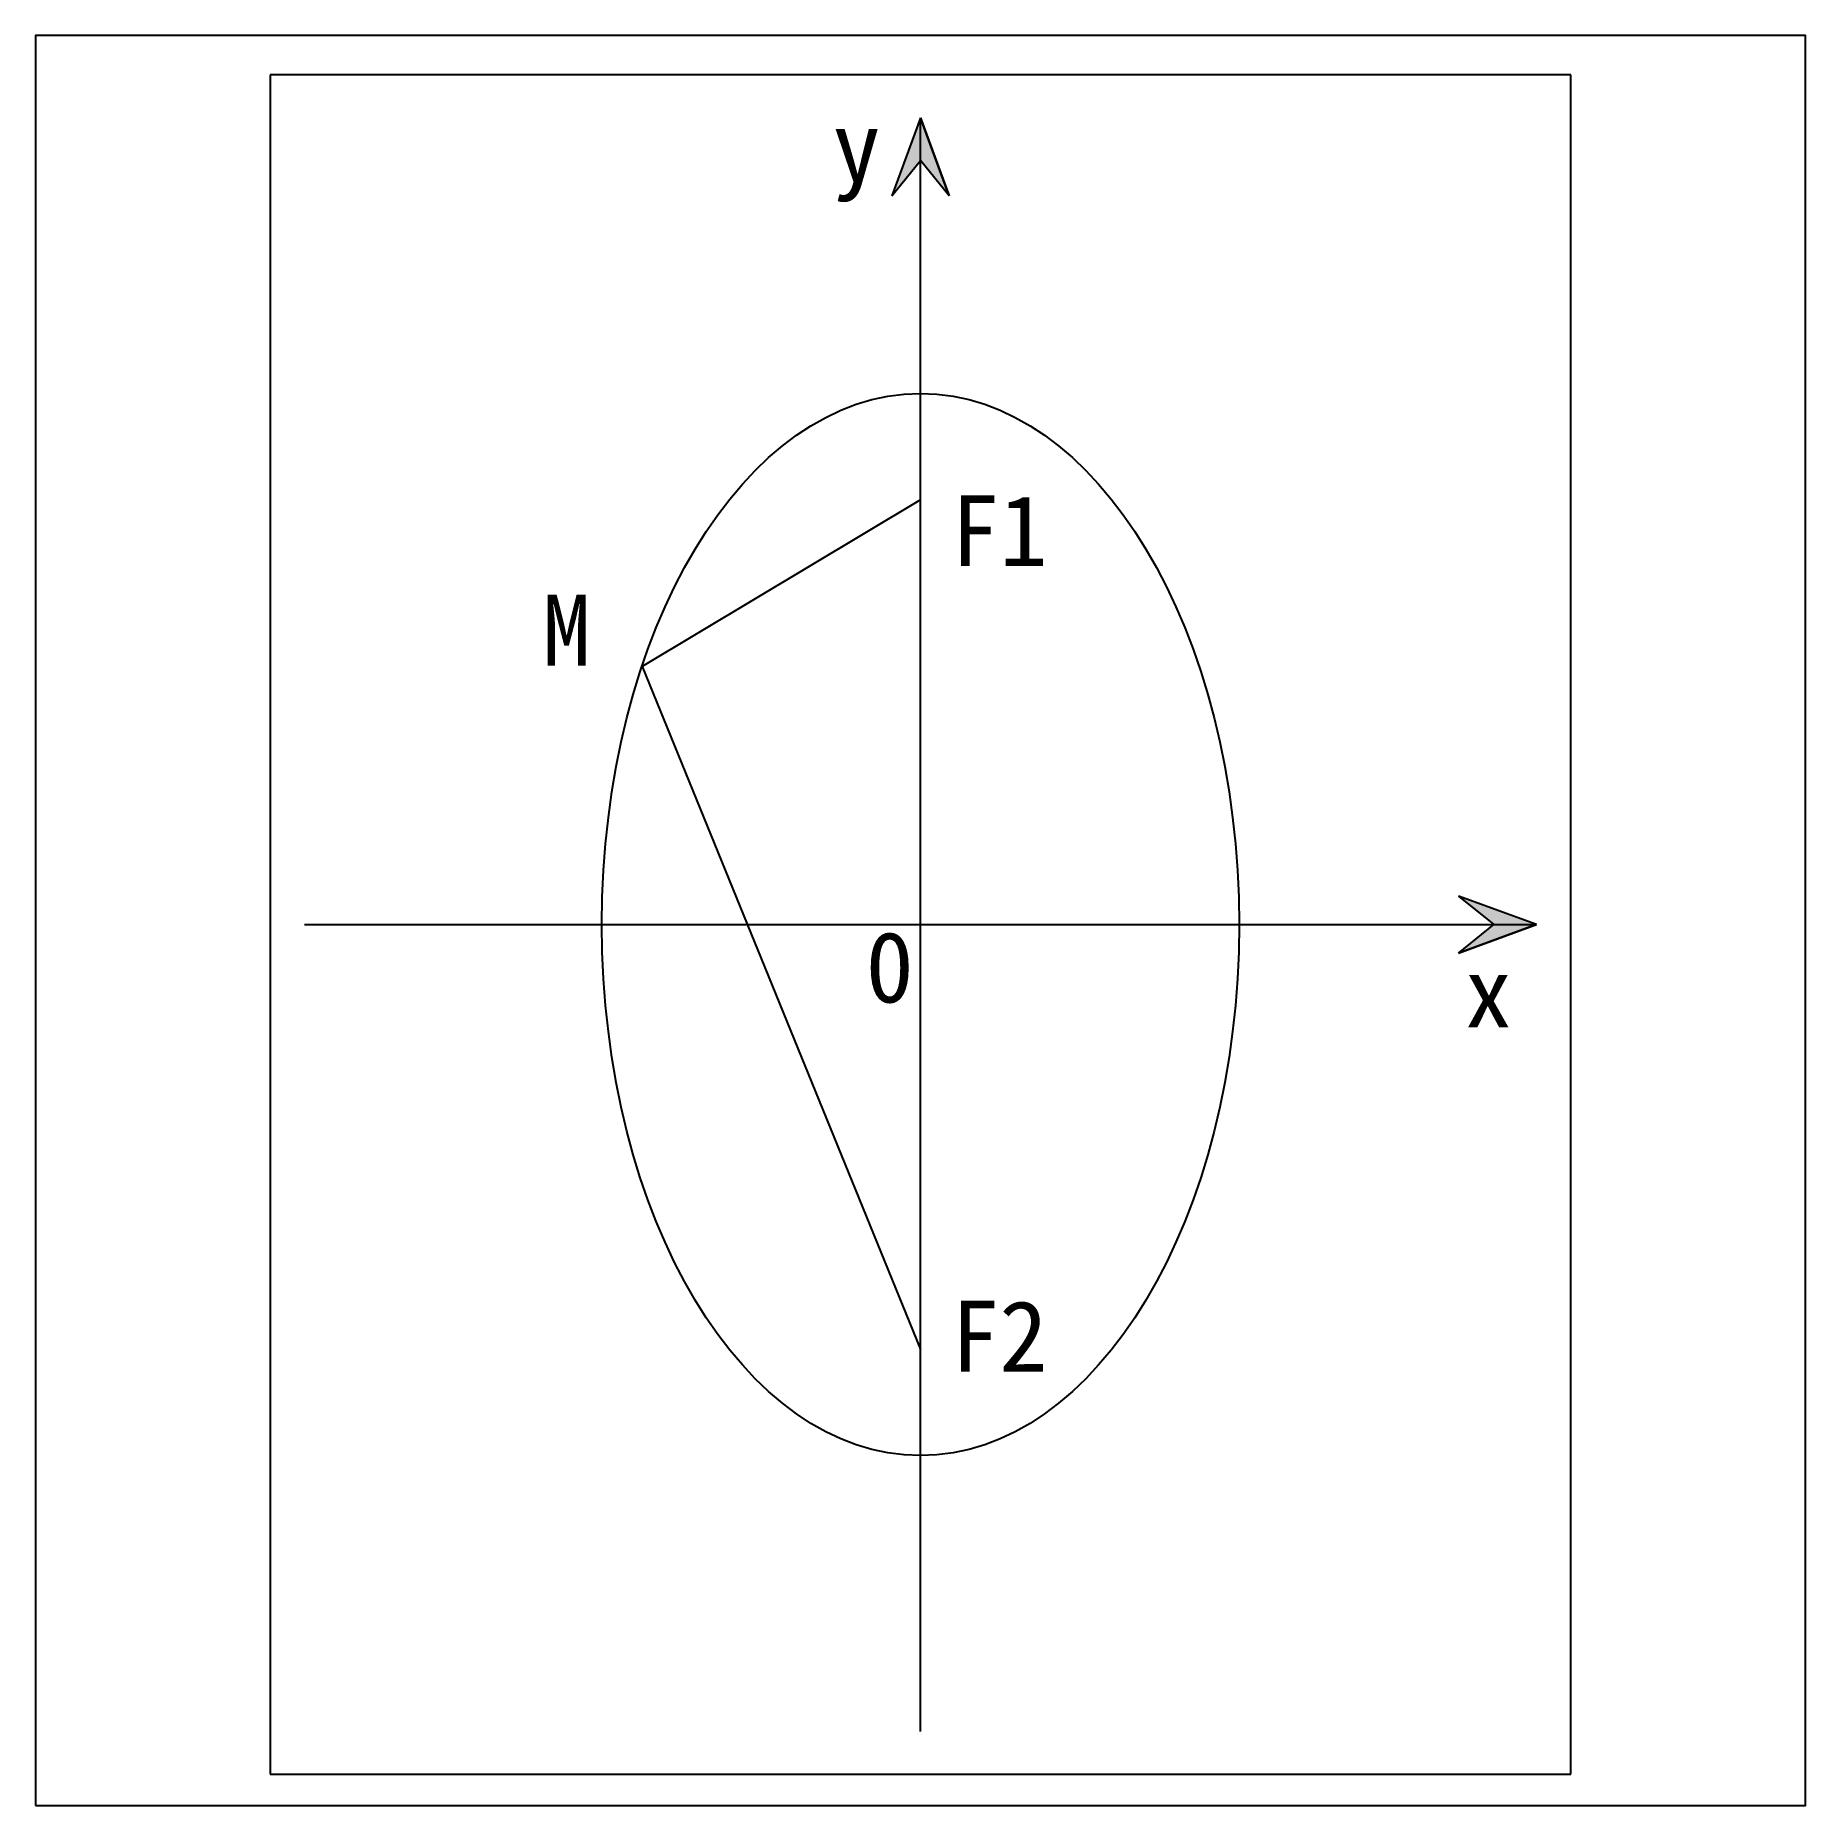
# Model space of a CAD drawing. Header units: millimetres. Extents: x 0 to 1000, y 0 to 1000.
import ezdxf

# ---------------------------------------------------------------- set-up
doc = ezdxf.new("R2010")
doc.units = ezdxf.units.MM
doc.layers.get('0').update_dxf_attribs({"color": 2})
for name, color, linetype in [('1', 1, 'Continuous'), ('2', 7, 'Continuous'), ('3', 7, 'Continuous')]:
    doc.layers.add(name, color=color, linetype=linetype)

msp = doc.modelspace()

# ---------------------------------------------------------------- hatches: boundary and pattern name
at = {"layer": '3'}
h = msp.add_hatch(color=256, dxfattribs=at)
h.paths.add_polyline_path([(500, 953.5), (500, 929.3), (516.1, 909.4)])
h.paths.add_polyline_path([(500, 953.5), (483.9, 909.4), (500, 929.3)])
h = msp.add_hatch(color=256, dxfattribs=at)
h.paths.add_polyline_path([(848, 497.7), (823.8, 497.7), (803.9, 481.6)])
h.paths.add_polyline_path([(848, 497.7), (803.9, 513.7), (823.8, 497.7)])

# ---------------------------------------------------------------- linework, layer by layer
at = {"color": 2}
msp.add_lwpolyline([(0, 0), (1000, 0), (1000, 1000), (0, 1000)], close=True, dxfattribs=at)
at = {"layer": '1', "color": 1}
for p, q in [((867.3, 977.7), (132.6, 977.7)), ((132.6, 977.7), (132.6, 17.7)), ((867.3, 17.7), (867.3, 977.7)), ((132.6, 17.7), (867.3, 17.7))]:
    msp.add_line(p, q, dxfattribs=at)
at = {"layer": '2'}
for p, q in [((500, 41.8), (500, 953.5)), ((500, 737.7), (342.7, 643.5)), ((342.7, 643.5), (500, 257.7)), ((152, 497.7), (848, 497.7))]:
    msp.add_line(p, q, dxfattribs=at)
msp.add_ellipse((500, 497.7), major_axis=(0, -300), ratio=0.6, dxfattribs=at)
at = {"layer": '3'}
for p, q in [((500, 953.5), (483.9, 909.4)), ((500, 953.5), (516.1, 909.4)), ((516.1, 909.4), (500, 953.5)), ((483.9, 909.4), (500, 929.3)), ((516.1, 909.4), (500, 929.3)), ((803.9, 513.7), (823.8, 497.7)), ((848, 497.7), (803.9, 513.7)), ((803.9, 481.6), (823.8, 497.7)), ((803.9, 481.6), (848, 497.7)), ((848, 497.7), (803.9, 481.6))]:
    msp.add_line(p, q, dxfattribs=at)

# ---------------------------------------------------------------- texts
at = {"layer": '2', "char_height": 40, "attachment_point": 1}
for s, insert, width in [('{\\fSimSun|b0|i0|c134|p2;y}', (450.3, 957.5), 65.092), ('{\\fSimSun|b0|i0|c134|p2;F1}', (517.3, 740.2), 198.933), ('{\\fSimSun|b0|i0|c134|p2;M}', (286.5, 684), 198.933), ('{\\fSimSun|b0|i0|c134|p2;0}', (469, 493.7), 47.069), ('{\\fSimSun|b0|i0|c134|p2;x}', (807.2, 479.6), 88.578), ('{\\fSimSun|b0|i0|c134|p2;F2}', (517.3, 285.2), 198.933)]:
    msp.add_mtext(s, dxfattribs=dict(at, insert=insert, width=width))

doc.saveas('drawing.dxf')
